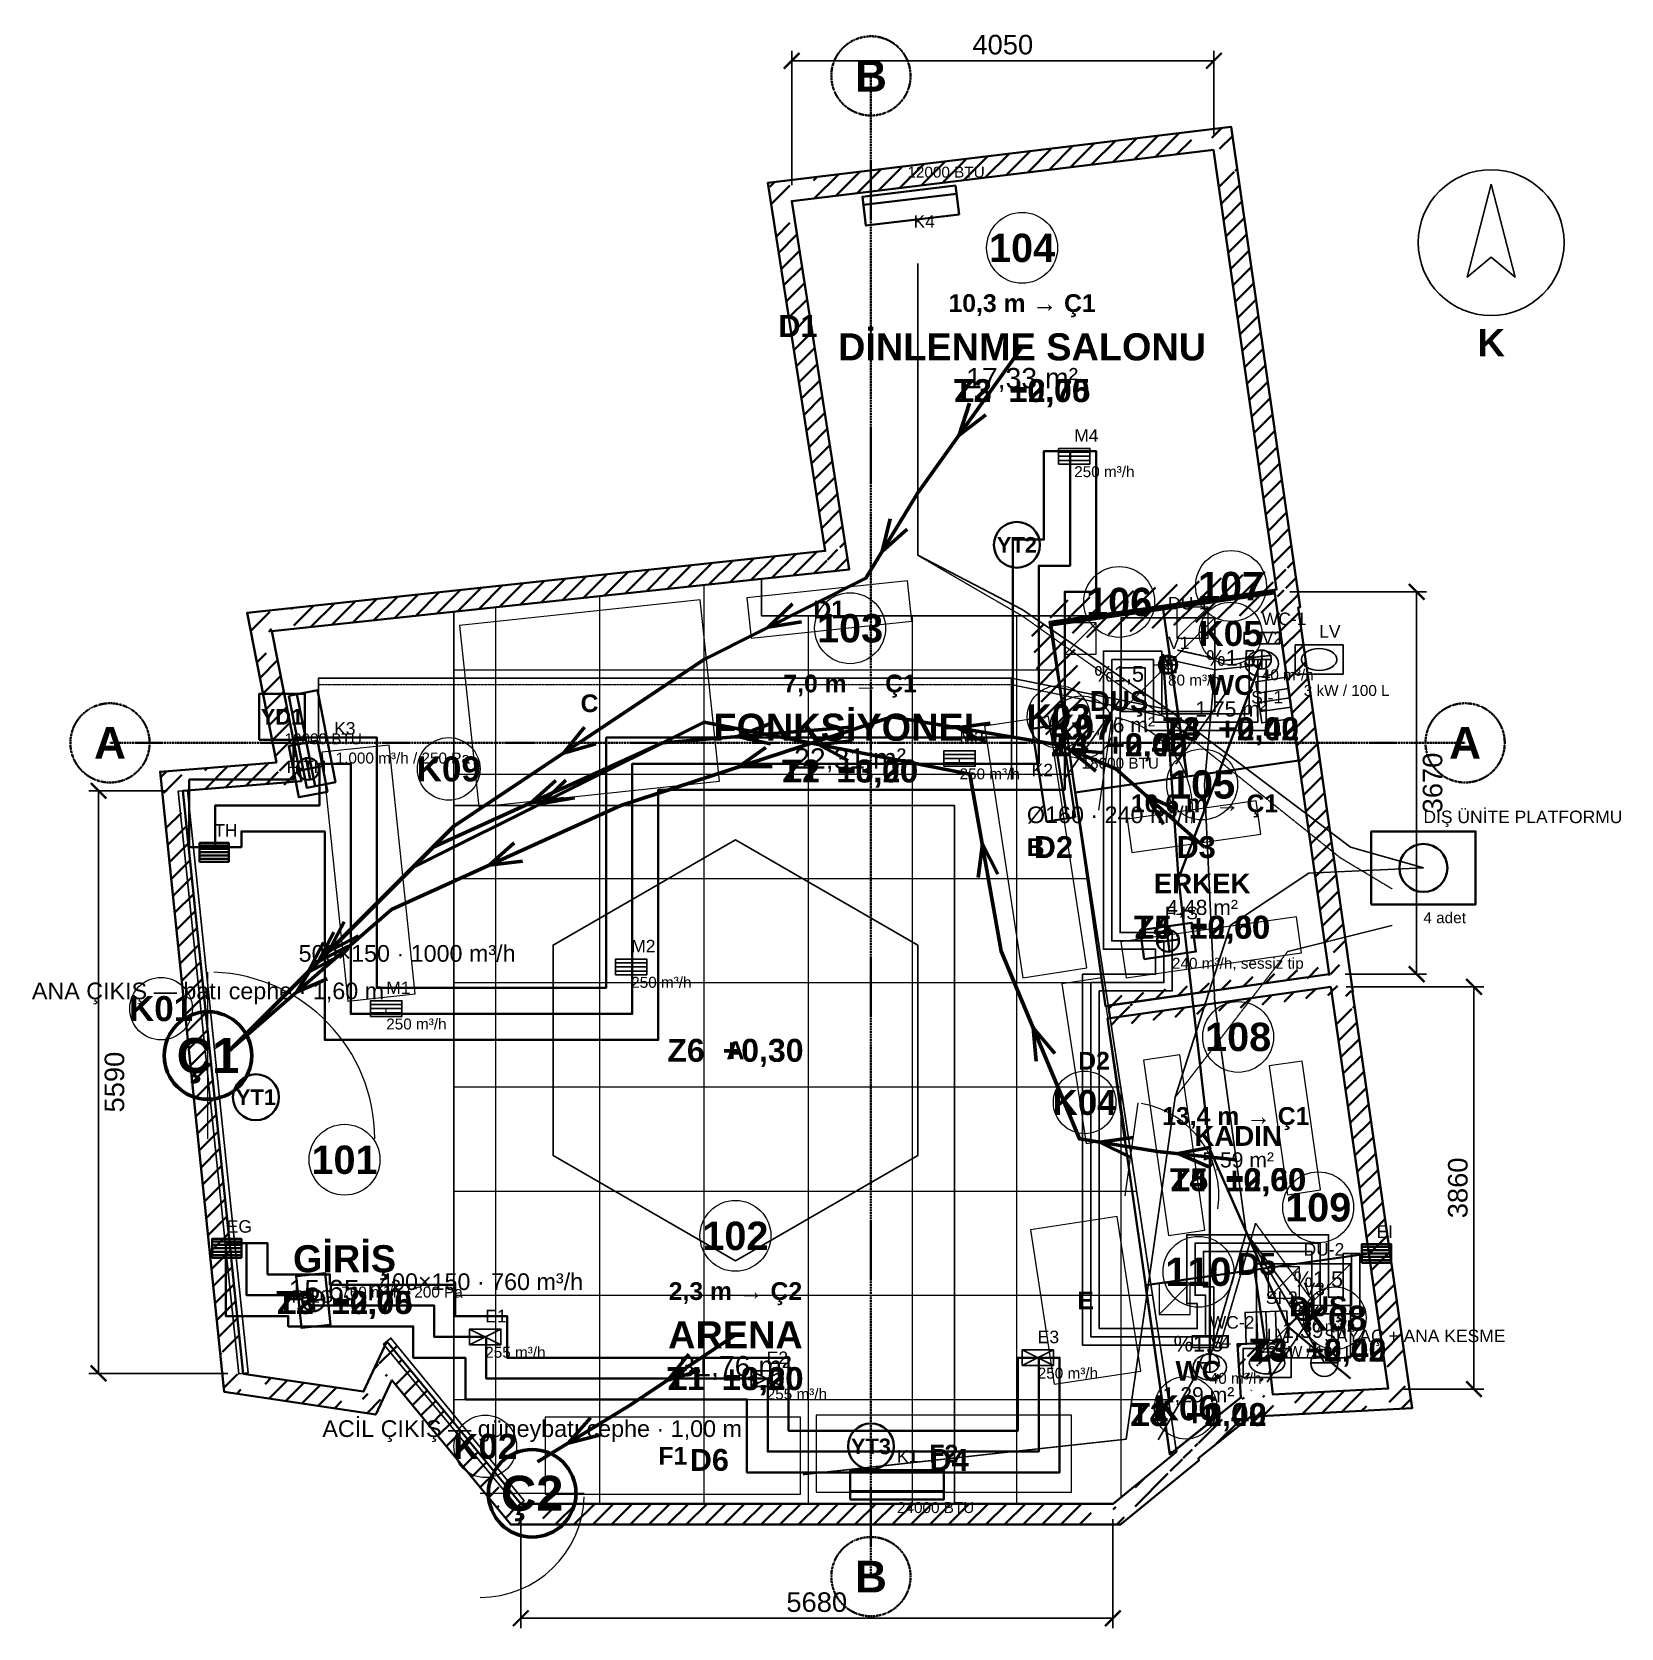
# Model space of a CAD drawing. Header units: millimetres. Extents: x -1449 to 13796, y -1194 to 14122.
import ezdxf
from ezdxf.enums import TextEntityAlignment as Align

# ---------------------------------------------------------------- set-up
doc = ezdxf.new("R2010")
doc.units = ezdxf.units.MM
doc.linetypes.add('DASHDOT', pattern=[3.556, 2.54, -0.508, 0, -0.508])
doc.linetypes.add('DASHED', pattern=[1.524, 1.27, -0.254])
for name, color, linetype, lineweight in [('A-CEPHE', 5, 'Continuous', 25), ('A-DUVAR-MEVCUT', 8, 'Continuous', 35), ('A-DUVAR-YENI', 1, 'Continuous', 35), ('A-EKIPMAN', 9, 'Continuous', 18), ('A-KAPI', 8, 'Continuous', 18), ('A-KESIT-HAT', 1, 'DASHDOT', 35), ('A-MAHAL', 6, 'Continuous', 18), ('A-MOBILYA', 9, 'Continuous', 18), ('A-TAVAN-KAPAK', 150, 'Continuous', 18), ('A-TAVAN-SINIR', 150, 'Continuous', 25), ('A-TAVAN-YAZI', 150, 'Continuous', 13), ('A-YANGIN-EKIP', 1, 'Continuous', 35), ('A-YANGIN-KACIS', 3, 'Continuous', 50), ('A-YAZI', 8, 'Continuous', 13), ('A-ZEMIN-DERZ', 253, 'Continuous', 13), ('A-ZEMIN-SINIR', 30, 'Continuous', 25), ('A-ZEMIN-YAZI', 30, 'Continuous', 13), ('G-KUZEY', 7, 'Continuous', 25), ('G-OLCU', 7, 'Continuous', 13), ('M-HAVA-BESLEME', 3, 'Continuous', 35), ('M-HAVA-BRANSMAN', 3, 'DASHED', 18), ('M-HAVA-CIHAZ', 2, 'Continuous', 35), ('M-HAVA-EGZOZ', 1, 'Continuous', 35), ('M-HAVA-ISLAK', 6, 'Continuous', 25), ('M-HAVA-MENFEZ', 3, 'Continuous', 25), ('M-KLIMA-BAKIR', 4, 'Continuous', 25), ('M-KLIMA-DIS', 4, 'Continuous', 35), ('M-KLIMA-DRENAJ', 4, 'DASHED', 18), ('M-KLIMA-IC', 4, 'Continuous', 35), ('M-SIHHI-CIHAZ', 8, 'Continuous', 25), ('M-SIHHI-PIS', 8, 'Continuous', 35), ('M-SIHHI-SICAK', 30, 'DASHED', 25), ('M-SIHHI-TEMIZ', 5, 'Continuous', 25), ('M-YAZI', 7, 'Continuous', 13)]:
    doc.layers.add(name, color=color, linetype=linetype, lineweight=lineweight)
doc.styles.add('GYM', font='arial.ttf')
doc.styles.add('GYM-B', font='arialbd.ttf')
doc.dimstyles.new('GYM-75', dxfattribs={"dimscale": 75, "dimtxt": 2.5, "dimasz": 2, "dimexe": 1.25, "dimexo": 2, "dimgap": 0.8, "dimtad": 1, "dimdec": 0, "dimtxsty": 'GYM', "dimblk": 'ARCHTICK', "dimcen": 2.5, "dimclrt": 7, "dimazin": 3, "dimtfac": 1, "dimtmove": 0, "dimatfit": 3})

# ---------------------------------------------------------------- blocks, each defined once
blk = doc.blocks.new('G_KUZEY')
blk.add_lwpolyline([(0, 560), (-230, -330), (0, -140), (230, -330)], close=True)
blk.add_circle((0, 0), 700)
at = {"style": 'GYM-B'}
blk.add_text('K', height=260, dxfattribs=at).set_placement((0, -960), align=Align.MIDDLE_CENTER)
blk = doc.blocks.new('_ARCHTICK')
at = {"color": 0, "linetype": 'BYBLOCK', "const_width": 0.15}
blk.add_lwpolyline([(-0.5, -0.5), (0.5, 0.5)], dxfattribs=at)
blk = doc.blocks.new('M_MENFEZ_BESLEME')
for p, q in [((-150, 40), (150, 40)), ((-150, 0), (150, 0)), ((-150, -40), (150, -40))]:
    blk.add_line(p, q)
blk.add_lwpolyline([(-150, -75), (150, -75), (150, 75), (-150, 75)], close=True)
at = {"style": 'GYM'}
for tag, p, height in [('KOD', (0, 140), 120), ('DEBI', (0, -200), 105)]:
    blk.add_attdef(tag, p, '', height=height, dxfattribs=at)
blk = doc.blocks.new('M_MENFEZ_EGZOZ')
for p, q in [((-150, -75), (150, 75)), ((-150, 75), (150, -75))]:
    blk.add_line(p, q)
blk.add_lwpolyline([(-150, -75), (150, -75), (150, 75), (-150, 75)], close=True)
at = {"style": 'GYM'}
for tag, p, height in [('KOD', (0, 140), 120), ('DEBI', (0, -200), 105)]:
    blk.add_attdef(tag, p, '', height=height, dxfattribs=at)
blk = doc.blocks.new('M_VALF')
for p, q in [((-90, 0), (90, 0)), ((0, -90), (0, 90))]:
    blk.add_line(p, q)
blk.add_circle((0, 0), 90)
at = {"style": 'GYM'}
for tag, p, height in [('KOD', (0, 150), 120), ('DEBI', (0, -200), 105)]:
    blk.add_attdef(tag, p, '', height=height, dxfattribs=at)
blk = doc.blocks.new('M_FAN')
for q in [(-105, 0), (0, 105), (105, 0), (0, -105)]:
    blk.add_line((0, 0), q)
blk.add_lwpolyline([(-250, -140), (250, -140), (250, 140), (-250, 140)], close=True)
blk.add_circle((0, 0), 105)
at = {"style": 'GYM'}
for tag, p, height in [('KOD', (0, 210), 120), ('TANIM', (0, -270), 105)]:
    blk.add_attdef(tag, p, '', height=height, dxfattribs=at)
blk = doc.blocks.new('M_PANJUR')
for p, q in [((-140, 64), (140, 64)), ((-140, 32), (140, 32)), ((-140, 0), (140, 0)), ((-140, -32), (140, -32)), ((-140, -64), (140, -64))]:
    blk.add_line(p, q)
blk.add_lwpolyline([(-140, -90), (140, -90), (140, 90), (-140, 90)], close=True)
at = {"style": 'GYM'}
blk.add_attdef('KOD', (0, 150), '', height=120, dxfattribs=at)
blk = doc.blocks.new('M_KLIMA_IC')
blk.add_line((-450, -60), (450, -60))
blk.add_lwpolyline([(-450, -140), (450, -140), (450, 140), (-450, 140)], close=True)
at = {"style": 'GYM'}
for tag, p, height in [('KOD', (0, 215), 120), ('KAPASITE', (0, -270), 105)]:
    blk.add_attdef(tag, p, '', height=height, dxfattribs=at)
blk = doc.blocks.new('M_KLIMA_DIS')
blk.add_lwpolyline([(-500, -350), (500, -350), (500, 350), (-500, 350)], close=True)
blk.add_circle((0, 0), 230)
at = {"style": 'GYM'}
for tag, p, height in [('KOD', (0, 430), 120), ('ADET', (0, -530), 105)]:
    blk.add_attdef(tag, p, '', height=height, dxfattribs=at)
blk = doc.blocks.new('M_KLOZET')
blk.add_lwpolyline([(-170, 150), (170, 150), (170, 260), (-170, 260)], close=True)
blk.add_ellipse((0, -40), major_axis=(160, 0), ratio=0.78)
at = {"style": 'GYM'}
blk.add_attdef('KOD', (0, 330), '', height=120, dxfattribs=at)
blk = doc.blocks.new('M_LAVABO')
blk.add_lwpolyline([(-230, -140), (230, -140), (230, 140), (-230, 140)], close=True)
blk.add_ellipse((0, 0), major_axis=(170, 0), ratio=0.62)
at = {"style": 'GYM'}
blk.add_attdef('KOD', (0, 210), '', height=120, dxfattribs=at)
blk = doc.blocks.new('M_DUS')
blk.add_line((-450, -450), (450, 450))
blk.add_lwpolyline([(-450, -450), (450, -450), (450, 450), (-450, 450)], close=True)
blk.add_circle((0, 0), 80)
at = {"style": 'GYM'}
blk.add_attdef('KOD', (0, 530), '', height=120, dxfattribs=at)
blk = doc.blocks.new('M_SUZGEC')
blk.add_lwpolyline([(-75, -75), (75, -75), (75, 75), (-75, 75)], close=True)
blk.add_circle((0, 0), 42)
blk = doc.blocks.new('M_ISITICI')
for p, q in [((-90, -150), (-90, 150)), ((0, -150), (0, 150)), ((90, -150), (90, 150))]:
    blk.add_line(p, q)
blk.add_lwpolyline([(-200, -150), (200, -150), (200, 150), (-200, 150)], close=True)
at = {"style": 'GYM'}
for tag, p, height in [('KOD', (0, 225), 120), ('GUC', (0, -285), 105)]:
    blk.add_attdef(tag, p, '', height=height, dxfattribs=at)
blk = doc.blocks.new('M_SAYAC')
blk.add_line((-130, 0), (130, 0))
blk.add_circle((0, 0), 130)
at = {"style": 'GYM'}
blk.add_attdef('KOD', (0, 200), '', height=120, dxfattribs=at)

msp = doc.modelspace()

# ---------------------------------------------------------------- hatches: boundary and pattern name
at = {"layer": 'A-DUVAR-MEVCUT'}
h = msp.add_hatch(dxfattribs=at)
h.set_pattern_fill('ANSI31', scale=40)
h.paths.add_polyline_path([(11012, 4959), (11563, 1104), (11761, 1132.3), (11210, 4987.3)])
h.paths.add_polyline_path([(11353, 1093), (11563, 1104), (11533, 1314), (11735, 1314), (11773, 1048.3), (11773, 914.7), (11377.4, 894), (11353, 894)])
h.paths.add_polyline_path([(11563, 1104), (10456, 1046), (10466.5, 846.3), (11573.5, 904.3)])
h.paths.add_polyline_path([(10432.3, 1256), (10456, 1046), (10666, 1057), (10666, 856.7), (10278.4, 836.4), (10275.5, 862.3), (10246, 838.7), (10246, 1256)])
h.paths.add_polyline_path([(10456, 1046), (10400, 1542), (10201.3, 1519.6), (10257.3, 1023.6)])
h.paths.add_polyline_path([(10190, 1332), (10190, 1534.6), (10400, 1542), (10423.7, 1332)])
h.paths.add_polyline_path([(10400, 1542), (10116, 1532), (10123, 1332.1), (10407, 1342.1)])
h.paths.add_polyline_path([(10326, 1322), (10129.9, 1322), (10116, 1532), (10326, 1539.4)])
h.paths.add_polyline_path([(10116, 1532), (10150, 1018), (10349.6, 1031.2), (10315.6, 1545.2)])
h.paths.add_polyline_path([(9940, 850.4), (10150, 1018), (10136.1, 1228), (10360, 1228), (10360, 840.7), (10278.4, 836.4), (10275.5, 862.3), (10207.5, 808), (9940, 808)])
h.paths.add_polyline_path([(10150, 1018), (9527.5, 521.1), (9652.2, 364.8), (10274.8, 861.7)])
h.paths.add_polyline_path([(9317.5, 322.8), (9531, 498), (9527.5, 521.1), (9737.5, 688.7), (9737.5, 408.7), (9618.5, 311.1), (9317.5, 311.1)])
h.paths.add_polyline_path([(9527.5, 521.1), (9531, 498), (9728.7, 528.2), (9725.2, 551.3)])
h.paths.add_polyline_path([(9321, 325.7), (9531, 498), (9527.5, 521.1), (9741, 691.5), (9741, 411.6), (9590.4, 288), (9321, 288)])
h.paths.add_polyline_path([(9531, 498), (8924, 0), (9050.9, -154.6), (9657.9, 343.4)])
h.paths.add_polyline_path([(9134, -86.4), (8995.5, -200), (8714, -200), (8714, 0), (8924, 0), (9134, 172.3)])
h.paths.add_polyline_path([(8924, 0), (3241, 0), (3241, -200), (8924, -200)])
h.paths.add_polyline_path([(3067.6, 210), (3241, 0), (3451, 0), (3451, -200), (3146.8, -200), (3031, -59.8), (3031, 210)])
h.paths.add_polyline_path([(3241, 0), (1957, 1555), (1802.8, 1427.7), (3086.8, -127.3)])
h.paths.add_polyline_path([(1858.6, 1345), (1957, 1555), (2130.4, 1345)])
h.paths.add_polyline_path([(1957, 1555), (1732, 1075), (1913.1, 990.1), (2138.1, 1470.1)])
h.paths.add_polyline_path([(1522, 904.1), (1522, 1106.3), (1732, 1075), (1830.4, 1285), (1942, 1285), (1942, 1051.8), (1854.4, 865), (1784.2, 865)])
h.paths.add_polyline_path([(1732, 1075), (579, 1247), (549.5, 1049.2), (1702.5, 877.2)])
h.paths.add_polyline_path([(557.3, 1457), (579, 1247), (789, 1215.7), (789, 1037), (631.2, 1037), (396, 1072.1), (369, 1333.3), (369, 1457)])
h.paths.add_polyline_path([(579, 1247), (0, 6840), (-198.9, 6819.4), (380.1, 1226.4)])
h.paths.add_polyline_path([(210, 6856.8), (0, 6840), (21.7, 6630), (-179.3, 6630), (-210, 6926.3), (-210, 7023.8), (116.8, 7050), (210, 7050)])
h.paths.add_polyline_path([(0, 6840), (1136, 6931), (1120, 7130.4), (-16, 7039.4)])
h.paths.add_polyline_path([(1094.8, 7141), (1136, 6931), (926, 6914.2), (926, 7141)])
h.paths.add_polyline_path([(1136, 6931), (853, 8372), (656.7, 8333.5), (939.7, 6892.5)])
h.paths.add_polyline_path([(1063, 8394.5), (853, 8372), (894.2, 8162), (690.4, 8162), (643, 8403.5), (643, 8550.7), (935.7, 8582), (1063, 8582)])
h.paths.add_polyline_path([(853, 8372), (6392, 8965), (6370.7, 9163.9), (831.7, 8570.9)])
h.paths.add_polyline_path([(6359.2, 9175), (6392, 8965), (6182, 8942.5), (6182, 9175)])
h.paths.add_polyline_path([(6392, 8965), (5840, 12499), (5642.4, 12468.1), (6194.4, 8934.1)])
h.paths.add_polyline_path([(6050, 12524.5), (5840, 12499), (5872.8, 12289), (5670.4, 12289), (5630, 12547.5), (5630, 12675), (5910.3, 12709), (6050, 12709)])
h.paths.add_polyline_path([(5840, 12499), (9885, 12990), (9860.9, 13188.5), (5815.9, 12697.5)])
h.paths.add_polyline_path([(9915.2, 12780), (9885, 12990), (9675, 12964.5), (9675, 13166), (9955.3, 13200), (10056.9, 13200), (10095, 12934.7), (10095, 12780)])
h.paths.add_polyline_path([(9885, 12990), (10491, 8771), (10689, 8799.4), (10083, 13018.4)])
h.paths.add_polyline_path([(10500.3, 8561), (10473, 8753), (10281, 8725.3), (10281, 8741.2), (10491, 8771), (10460.8, 8981), (10662.9, 8981), (10701, 8715.7), (10701, 8598.8), (10697.1, 8598.2), (10701, 8570.5), (10701, 8561)])
h.paths.add_polyline_path([(10491, 8771), (8314, 8462), (8342.1, 8264), (10519.1, 8573)])
h.paths.add_polyline_path([(8524, 8472.1), (8329, 8444), (8356.2, 8252), (8346.1, 8252), (8314, 8462), (8524, 8491.8)])
h.paths.add_polyline_path([(8314, 8462), (8485.6, 7338.9), (8683.3, 7369.1), (8511.7, 8492.2)])
h.paths.add_polyline_path([(8455.9, 7548.9), (8485.6, 7338.9), (8453.5, 7548.9)])
h.paths.add_polyline_path([(8485.6, 7338.9), (8329, 8444), (8131, 8415.9), (8287.6, 7310.9)])
h.paths.add_polyline_path([(8539, 8474.3), (8329, 8444), (8358.8, 8234), (8348.8, 8234), (8314, 8462), (8539, 8493.9)])
h.paths.add_polyline_path([(8329, 8444), (10473, 8753), (10444.5, 8951), (8300.5, 8642)])
h.paths.add_polyline_path([(10502.9, 8543), (10473, 8753), (10263, 8722.7), (10263, 8738.6), (10491, 8771), (10463.4, 8963), (10665.5, 8963), (10683, 8841), (10683, 8543)])
h.paths.add_polyline_path([(10473, 8753), (10996, 5080), (11194, 5108.2), (10671, 8781.2)])
h.paths.add_polyline_path([(11024.7, 4870), (11012, 4959), (10786, 4926.8), (10786, 5050.2), (10996, 5080), (10966.1, 5290), (11168.1, 5290), (11206, 5023.9), (11206, 4870)])
h.paths.add_polyline_path([(10996, 5080), (8876.8, 4779), (8904.9, 4580.9), (11024.1, 4882)])
h.paths.add_polyline_path([(9086.8, 4685.1), (8895.3, 4657.9), (8876.8, 4779), (9086.8, 4808.8)])
h.paths.add_polyline_path([(8876.8, 4779), (8895.3, 4657.9), (9093, 4688.1), (9074.5, 4809.2)])
h.paths.add_polyline_path([(9105.3, 4687.8), (8895.3, 4657.9), (8876.8, 4779), (9105.3, 4811.4)])
h.paths.add_polyline_path([(8895.3, 4657.9), (11012, 4959), (10983.8, 5157), (8867.1, 4855.9)])
h.paths.add_polyline_path([(11042, 4749), (11012, 4959), (10802, 4929.1), (10802, 5052.4), (10996, 5080), (10983.3, 5169), (11185.3, 5169), (11222, 4911.6), (11222, 4910.1), (11221, 4910), (11222, 4903.3), (11222, 4749)])

# ---------------------------------------------------------------- linework, layer by layer
at = {"layer": 'A-CEPHE'}
for points in [[(-44.8, 6835.4), (44.8, 6844.6), (624.8, 1254.6), (535.2, 1245.4)], [(3274.8, 28.5), (3205.2, -28.5), (1925.2, 1531.5), (1994.8, 1588.5)]]:
    msp.add_lwpolyline(points, close=True, dxfattribs=at)
at = {"layer": 'A-DUVAR-MEVCUT'}
for points in [[(11221, 4910), (11791.9, 915.7), (10278.4, 836.4), (10275.5, 862.3), (9742.7, 436.9), (9745.9, 415.6), (8995.5, -200), (3146.8, -200), (2004, 1184), (1849.9, 855.2), (396, 1072.1), (-220, 7023), (896.5, 7112.5), (614.7, 8547.6), (6162, 9141.5), (5610.5, 12672.6), (10055.1, 13212.1), (10717.5, 8601.1), (10697.1, 8598.2), (11222.2, 4910.1)], [(11012, 4959), (11563, 1104), (10456, 1046), (10400, 1542), (10116, 1532), (10150, 1018), (9527.5, 521.1), (9531, 498), (8924, 0), (3241, 0), (1957, 1555), (1732, 1075), (579, 1247), (0, 6840), (1136, 6931), (853, 8372), (6392, 8965), (5840, 12499), (9885, 12990), (10491, 8771), (8314, 8462), (8485.6, 7338.9), (8329, 8444), (10473, 8753), (10996, 5080), (8876.8, 4779), (8895.3, 4657.9)]]:
    msp.add_lwpolyline(points, close=True, dxfattribs=at)
at = {"layer": 'A-DUVAR-YENI'}
for points in [[(10473, 8753), (8329, 8444), (8849, 4775), (10996, 5080)], [(10475.8, 8733.2), (10704.2, 7129.4), (9632.7, 6976.8), (9404.3, 8580.6)], [(9403.3, 8580.5), (9631.7, 6976.7), (8558.6, 6823.9), (8331.3, 8427.8)], [(11012, 4959), (8868, 4654), (9466, 472), (10150, 1018), (10116, 1532), (10400, 1542), (10456, 1046), (11563, 1104)], [(11377.5, 2402), (11563, 1104), (10456, 1046), (10400, 1542), (10381.8, 1541.4), (10281.1, 2245.2)], [(10280.1, 2245.1), (10380.8, 1541.3), (10116, 1532), (10150, 1018), (9496.8, 496.6), (9463.2, 491.8), (9233.9, 2095.5)]]:
    msp.add_lwpolyline(points, close=True, dxfattribs=at)
at = {"layer": 'A-EKIPMAN'}
for points in [[(6991.3, 8468.5), (6949.9, 8856.3), (5408.7, 8691.5), (5450.1, 8303.7)], [(4960.5, 8673.3), (2653.6, 8426.8), (2839.5, 6686.7), (5146.4, 6933.2)], [(8301.9, 7552.9), (7689, 7459.1), (8058.1, 5047.1), (8671, 5140.9)], [(5300, 6369.9), (3550.7, 5359.9), (3550.7, 3340.1), (5300, 2330.1), (7049.3, 3340.1), (7049.3, 5359.9)], [(8815.5, 5045.6), (8430, 4986.6), (8664.5, 3454.4), (9050, 3513.4)], [(9188.6, 1272.2), (8961.7, 2754.9), (8131.4, 2627.8), (8358.3, 1145.1)], [(5925, 90), (5925, 830), (3475, 830), (3475, 90)], [(8525, 110), (8525, 850), (6075, 850), (6075, 110)]]:
    msp.add_lwpolyline(points, close=True, dxfattribs=at)
at = {"layer": 'A-KAPI'}
for p, q in [((8787.4, 6654.4), (8912.6, 7545.6)), ((240, 3500), (240, 5100)), ((9037.4, 2954.4), (9162.6, 3845.6)), ((2850, 100), (3850, 100))]:
    msp.add_line(p, q, dxfattribs=at)
for centre, radius, start, end in [((8787.4, 6654.4), 900, -8, 80), ((240, 3500), 1600, 0, 88), ((9037.4, 2954.4), 900, -8, 80), ((2850, 100), 1000, -90, -2)]:
    msp.add_arc(centre, radius, start, end, dxfattribs=at)
at = {"layer": 'A-KESIT-HAT'}
for p, q in [((6600, -700), (6600, 13700)), ((-700, 7300), (12300, 7300))]:
    msp.add_line(p, q, dxfattribs=at)
for centre in [(6600, 13700), (-700, 7300), (12300, 7300), (6600, -700)]:
    msp.add_circle(centre, 380, dxfattribs=at)
at = {"layer": 'A-MAHAL'}
for centre, radius in [((8050, 12050), 340), ((10054.2, 8805), 340), ((8981.2, 8652.2), 340), ((6400, 8400), 340), ((10050, 8350), 300), ((8400, 7550), 300), ((8620, 7450), 300), ((2550, 7050), 300), ((9777.1, 6901.4), 340), ((-210, 4750), 300), ((10122.7, 4478.5), 340), ((8650, 3850), 300), ((1550, 3300), 340), ((10890.8, 2843.6), 340), ((5300, 2570), 340), ((9742.1, 2225), 340), ((11050, 1780), 300), ((9620, 920), 300), ((2900, 550), 300)]:
    msp.add_circle(centre, radius, dxfattribs=at)
at = {"layer": 'A-MOBILYA'}
for points in [[(1977.8, 7277.4), (1331.3, 7209.5), (1582.2, 4822.6), (2228.7, 4890.5)], [(9058.5, 6566.5), (9103.5, 6249.7), (10341, 6425.5), (10296, 6742.3)], [(8998.1, 5391.3), (9047.4, 5044.8), (10730.5, 5283.9), (10681.2, 5630.4)], [(9561.8, 4306.6), (9215.3, 4257), (9456, 2574.1), (9802.5, 2623.7)], [(10737, 4247.3), (10420.3, 4202), (10597.2, 2964.6), (10914, 3009.9)]]:
    msp.add_lwpolyline(points, close=True, dxfattribs=at)
at = {"layer": 'A-TAVAN-KAPAK'}
for p, q in [((9534.3, 8303.2), (9834.3, 8603.2)), ((8461.3, 8150.5), (8761.3, 8450.5)), ((10411.1, 1972), (10711.1, 2272)), ((9363.9, 1815.1), (9663.9, 2115.1))]:
    msp.add_line(p, q, dxfattribs=at)
for points in [[(9534.3, 8303.2), (9834.3, 8303.2), (9834.3, 8603.2), (9534.3, 8603.2)], [(8461.3, 8150.5), (8761.3, 8150.5), (8761.3, 8450.5), (8461.3, 8450.5)], [(10411.1, 1972), (10711.1, 1972), (10711.1, 2272), (10411.1, 2272)], [(9363.9, 1815.1), (9663.9, 1815.1), (9663.9, 2115.1), (9363.9, 2115.1)]]:
    msp.add_lwpolyline(points, close=True, dxfattribs=at)
at = {"layer": 'A-TAVAN-SINIR'}
for points in [[(5550, 8520), (5550, 8874.9), (6392, 8965), (5840, 12499), (9885, 12990), (10491, 8771), (8722.6, 8520)], [(8924, 0), (7400, 0), (7400, 6700), (2600, 6700), (2600, 8559), (5550, 8874.9), (5550, 8520), (8722.6, 8520), (8314, 8462), (9531, 498)], [(10475.8, 8733.2), (10704.2, 7129.4), (9632.7, 6976.8), (9404.3, 8580.6)], [(9403.3, 8580.5), (9631.7, 6976.7), (8558.6, 6823.9), (8331.3, 8427.8)], [(1957, 1555), (1732, 1075), (579, 1247), (0, 6840), (1136, 6931), (853, 8372), (2600, 8559), (2600, 776.3)], [(10996, 5080), (8849, 4775), (8558.8, 6822.9), (8558.8, 6822.9), (10704.3, 7128.4)], [(7400, 6700), (7400, 0), (3241, 0), (2600, 776.3), (2600, 6700)], [(8868, 4654), (11012, 4959), (11377.3, 2403), (11377.3, 2403), (9233.7, 2096.5)], [(11377.5, 2402), (11563, 1104), (10456, 1046), (10400, 1542), (10381.8, 1541.4), (10281.1, 2245.2)], [(10280.1, 2245.1), (10380.8, 1541.3), (10116, 1532), (10150, 1018), (9496.8, 496.6), (9463.2, 491.8), (9233.9, 2095.5)]]:
    msp.add_lwpolyline(points, close=True, dxfattribs=at)
at = {"layer": 'A-YANGIN-EKIP'}
msp.add_lwpolyline([(730, 7330), (1170, 7330), (1170, 7770), (730, 7770)], close=True, dxfattribs=at)
for centre in [(8000, 9200), (700, 3900), (6600, 550)]:
    msp.add_circle(centre, 220, dxfattribs=at)
at = {"layer": 'A-YANGIN-KACIS'}
for p, q in [((7445.4, 10253.5), (7546.6, 10560)), ((7445.4, 10253.5), (7702.4, 10448.7)), ((6706.3, 9136.3), (6785, 9449.3)), ((6706.3, 9136.3), (6948.5, 9349.6)), ((5614.2, 8409.1), (5846.5, 8633.2)), ((5614.2, 8409.1), (5932.5, 8462.1)), ((3650.2, 7200.2), (3853.5, 7450.8)), ((5320.6, 7360.1), (5619.8, 7481.1)), ((5320.6, 7360.1), (5635.7, 7290.2)), ((7422.5, 7445), (7742.3, 7488.1)), ((7422.5, 7445), (7710.5, 7299.3)), ((3650.2, 7200.2), (3959.8, 7291.4)), ((5328.9, 7069.1), (5592.1, 7255.8)), ((6098.4, 7284.6), (6419.2, 7319.3)), ((6098.4, 7284.6), (6382.4, 7131.4)), ((8508.9, 7234.4), (8756.3, 7027.2)), ((8508.9, 7234.4), (8830.2, 7203.9)), ((5328.9, 7069.1), (5651.6, 7073.8)), ((3336.1, 6725.5), (3577.1, 6940.2)), ((3439, 6719.5), (3671.8, 6943)), ((3336.1, 6725.5), (3656.3, 6765.9)), ((3439, 6719.5), (3757.5, 6771.7)), ((9240, 6794.1), (9407.8, 6518.4)), ((9240, 6794.1), (9534.5, 6662)), ((2936.1, 6125.5), (3177.1, 6340.2)), ((7668.7, 6327.3), (7628, 6007.1)), ((7668.7, 6327.3), (7816.6, 6040.4)), ((2936.1, 6125.5), (3256.3, 6165.9)), ((1397.7, 5297.7), (1547.9, 5583.3)), ((1197.7, 5097.7), (1347.9, 5383.3)), ((1297.7, 5197.7), (1447.9, 5483.3)), ((1397.7, 5297.7), (1683.3, 5447.9)), ((1197.7, 5097.7), (1483.3, 5247.9)), ((1297.7, 5197.7), (1583.3, 5347.9)), ((1089.3, 4906.8), (1258.8, 5181.4)), ((1089.3, 4906.8), (1384.6, 5037)), ((8155.8, 4566.2), (8185.9, 4244.8)), ((8155.8, 4566.2), (8362.7, 4318.5)), ((8797.3, 3468.4), (9116.7, 3514.3)), ((8797.3, 3468.4), (9086.4, 3325.2)), ((9546, 3359.1), (9862.6, 3421.6)), ((9546, 3359.1), (9842.3, 3231.2)), ((4650.5, 1184.8), (4853.2, 1435.9)), ((4650.5, 1184.8), (4959.8, 1276.8)), ((3696.4, 581.1), (3909.4, 823.5)), ((3696.4, 581.1), (4009.3, 660.1))]:
    msp.add_line(p, q, dxfattribs=at)
for points in [[(8050, 11100), (7050, 9700), (6550, 8880), (5000, 8100), (2600, 6500), (450, 4350)], [(9800, 6300), (8950, 7050), (8400, 7280), (6800, 7550), (4200, 6700), (2000, 5700), (450, 4350)], [(10100, 3300), (9350, 3380), (8600, 3500), (7850, 5300), (7550, 7000), (5000, 7500), (2200, 6100), (450, 4350)], [(6400, 7450), (4600, 7300), (2400, 6300), (450, 4350)], [(5300, 1620), (4300, 950), (3400, 400)]]:
    msp.add_lwpolyline(points, dxfattribs=at)
for centre in [(240, 4300), (3350, 100)]:
    msp.add_circle(centre, 420, dxfattribs=at)
at = {"layer": 'A-ZEMIN-DERZ'}
for p, q in [((5000, 6700), (5000, 8816)), ((3000, 6700), (3000, 8601.9)), ((4000, 6700), (4000, 8708.9)), ((6000, 6700), (6000, 8520)), ((7000, 6700), (7000, 8520)), ((8000, 0), (8000, 8520)), ((2600, 8000), (8384.6, 8000)), ((2600, 7000), (8537.4, 7000)), ((3000, 291.9), (3000, 6700)), ((4000, 0), (4000, 6700)), ((5000, 0), (5000, 6700)), ((6000, 0), (6000, 6700)), ((7000, 0), (7000, 6700)), ((2600, 6000), (7400, 6000)), ((7400, 6000), (8690.2, 6000)), ((2600, 5000), (7400, 5000)), ((7400, 5000), (8843, 5000)), ((2600, 4000), (7400, 4000)), ((7400, 4000), (8995.9, 4000)), ((9000, 62.4), (9000, 3972.8)), ((2600, 3000), (7400, 3000)), ((7400, 3000), (9148.7, 3000)), ((2600, 2000), (7400, 2000)), ((7400, 2000), (9301.5, 2000)), ((2600, 1000), (7400, 1000)), ((7400, 1000), (9454.3, 1000)), ((3241, 0), (7400, 0)), ((7400, 0), (8924, 0))]:
    msp.add_line(p, q, dxfattribs=at)
at = {"layer": 'A-ZEMIN-SINIR'}
for p, q in [((9524.3, 7096.8), (10054.2, 7855)), ((8451.3, 6943.9), (8981.2, 7702.2)), ((10401.1, 1166), (10890.8, 1893.6)), ((9353.9, 611.8), (9742.1, 1275))]:
    msp.add_line(p, q, dxfattribs=at)
for points in [[(5550, 8520), (5550, 8874.9), (6392, 8965), (5840, 12499), (9885, 12990), (10491, 8771), (8722.6, 8520)], [(8924, 0), (7400, 0), (7400, 6700), (2600, 6700), (2600, 8559), (5550, 8874.9), (5550, 8520), (8722.6, 8520), (8314, 8462), (9531, 498)], [(10475.8, 8733.2), (10704.2, 7129.4), (9632.7, 6976.8), (9404.3, 8580.6)], [(9403.3, 8580.5), (9631.7, 6976.7), (8558.6, 6823.9), (8331.3, 8427.8)], [(1957, 1555), (1732, 1075), (579, 1247), (0, 6840), (1136, 6931), (853, 8372), (2600, 8559), (2600, 776.3)], [(10996, 5080), (8849, 4775), (8558.8, 6822.9), (8558.8, 6822.9), (10704.3, 7128.4)], [(7400, 6700), (7400, 0), (3241, 0), (2600, 776.3), (2600, 6700)], [(5300, 6369.9), (3550.7, 5359.9), (3550.7, 3340.1), (5300, 2330.1), (7049.3, 3340.1), (7049.3, 5359.9)], [(8868, 4654), (11012, 4959), (11377.3, 2403), (11377.3, 2403), (9233.7, 2096.5)], [(11377.5, 2402), (11563, 1104), (10456, 1046), (10400, 1542), (10381.8, 1541.4), (10281.1, 2245.2)], [(10280.1, 2245.1), (10380.8, 1541.3), (10116, 1532), (10150, 1018), (9496.8, 496.6), (9463.2, 491.8), (9233.9, 2095.5)]]:
    msp.add_lwpolyline(points, close=True, dxfattribs=at)
at = {"layer": 'M-HAVA-BESLEME'}
msp.add_lwpolyline([(60, 6950), (1060, 6950), (1060, 7350), (1860, 7350), (1860, 4950), (4060, 4950), (4060, 7350), (7960, 7350), (7960, 9250), (8260, 9250), (8260, 10100), (8760, 10100), (8760, 8750), (8460, 8750), (8460, 6850), (4560, 6850), (4560, 4450), (1360, 4450), (1360, 6450), (560, 6450), (560, 6300), (60, 6300)], close=True, dxfattribs=at)
msp.add_lwpolyline([(310, 6300), (310, 6700), (1310, 6700), (1310, 7100), (1610, 7100), (1610, 4700), (4310, 4700), (4310, 7100), (8210, 7100), (8210, 9000), (8510, 9000), (8510, 10100)], dxfattribs=at)
at = {"layer": 'M-HAVA-BRANSMAN'}
for p, q in [((8510, 10050), (8550, 10050)), ((8550, 10050), (8550, 10050)), ((9310, 8050), (9450, 8050)), ((9450, 8050), (9450, 8050)), ((10310, 8100), (10350, 8100)), ((10350, 8100), (10350, 8100)), ((7450, 7100), (7450, 7150)), ((7450, 7100), (7450, 7100)), ((4310, 5150), (4300, 5150)), ((4300, 5150), (4300, 5150)), ((1950, 4700), (1950, 4750)), ((1950, 4700), (1950, 4700)), ((10910, 1900), (10750, 1900)), ((10750, 1900), (10750, 1850)), ((2900, 1600), (2900, 1600)), ((2900, 1600), (2900, 1600)), ((9810, 1600), (9850, 1600)), ((9850, 1600), (9850, 1350)), ((8210, 1400), (8200, 1400)), ((8200, 1400), (8200, 1400)), ((5600, 1200), (5600, 1200)), ((5600, 1200), (5600, 1200))]:
    msp.add_line(p, q, dxfattribs=at)
at = {"layer": 'M-HAVA-EGZOZ'}
msp.add_lwpolyline([(810, 2200), (1410, 2200), (1410, 2100), (2610, 2100), (2610, 1800), (3110, 1800), (3110, 1400), (5810, 1400), (5810, 700), (8010, 700), (8010, 1400), (8410, 1400), (8410, 300), (5410, 300), (5410, 1000), (2710, 1000), (2710, 1400), (2210, 1400), (2210, 1700), (1010, 1700), (1010, 1800), (410, 1800), (410, 2500), (810, 2500)], close=True, dxfattribs=at)
msp.add_lwpolyline([(610, 2500), (610, 2000), (1210, 2000), (1210, 1900), (2410, 1900), (2410, 1600), (2910, 1600), (2910, 1200), (5610, 1200), (5610, 500), (8210, 500), (8210, 1400)], dxfattribs=at)
at = {"layer": 'M-HAVA-ISLAK'}
msp.add_lwpolyline([(10390, 7420), (9230, 7420), (9230, 8020), (8990, 8020), (8990, 5480), (9490, 5480), (9490, 4920), (8790, 4920), (8790, 1680), (9730, 1680), (9730, 1920), (9630, 1920), (9630, 2580), (10990, 2580), (10990, 1980), (11130, 1980), (11130, 2400), (11290, 2400), (11290, 1820), (10830, 1820), (10830, 2420), (9790, 2420), (9790, 2080), (9890, 2080), (9890, 1520), (8630, 1520), (8630, 5080), (9330, 5080), (9330, 5320), (8830, 5320), (8830, 8180), (9390, 8180), (9390, 7580), (10230, 7580), (10230, 8100), (10390, 8100)], close=True, dxfattribs=at)
msp.add_lwpolyline([(10310, 8100), (10310, 7500), (9310, 7500), (9310, 8100), (8910, 8100), (8910, 5400), (9410, 5400), (9410, 5000), (8710, 5000), (8710, 1600), (9810, 1600), (9810, 2000), (9710, 2000), (9710, 2500), (10910, 2500), (10910, 1900), (11210, 1900), (11210, 2400)], dxfattribs=at)
at = {"layer": 'M-KLIMA-BAKIR'}
for points in [[(7050, 11900), (7050, 9100), (8050, 8580), (9450, 7620), (11200, 6300), (11900, 6100)], [(1300, 7350), (1300, 7920), (5950, 7920), (7950, 7920), (9450, 7620), (11200, 6300), (11900, 6100)], [(7950, 6950), (7950, 7920), (9450, 7620), (11200, 6300), (11900, 6100)], [(5950, 280), (9050, 620), (9520, 3900), (10050, 5550), (10800, 6050), (11900, 6100)]]:
    msp.add_lwpolyline(points, dxfattribs=at)
at = {"layer": 'M-KLIMA-DRENAJ'}
for points in [[(7050, 11900), (7050, 9100), (8050, 8520), (9400, 7560), (11100, 6200), (11600, 5900)], [(1300, 7350), (1300, 7860), (5950, 7860), (7950, 7860), (9400, 7560), (11100, 6200), (11600, 5900)], [(7950, 6950), (7950, 7860), (9400, 7560), (11100, 6200), (11600, 5900)], [(5950, 280), (9050, 620), (9520, 3900), (10600, 5300), (11600, 5550)]]:
    msp.add_lwpolyline(points, dxfattribs=at)
at = {"layer": 'M-SIHHI-PIS'}
for points in [[(9400, 8150), (9550, 6000), (9850, 3400), (10600, 1700), (11200, 1200)], [(9450, 8050), (9400, 8150)], [(10350, 8100), (9550, 6000)], [(9850, 1350), (9850, 3400)], [(10750, 1850), (10600, 1700)]]:
    msp.add_lwpolyline(points, dxfattribs=at)
at = {"layer": 'M-SIHHI-SICAK'}
for points in [[(9990, 8090), (9540, 8190)], [(9990, 8090), (10440, 8140)], [(10290, 2690), (9940, 1490)], [(10290, 2690), (10840, 1940)]]:
    msp.add_lwpolyline(points, dxfattribs=at)
at = {"layer": 'M-SIHHI-TEMIZ'}
for points in [[(9900, 8000), (9450, 8100)], [(10950, 1350), (10200, 2600), (9900, 4800), (9800, 6900), (9900, 8000)], [(9900, 8000), (10350, 8050)], [(10200, 2600), (9850, 1400)], [(10200, 2600), (10750, 1850)]]:
    msp.add_lwpolyline(points, dxfattribs=at)

# ---------------------------------------------------------------- block references
at = {"layer": 'G-KUZEY'}
msp.add_blockref('G_KUZEY', (12550, 12100), dxfattribs=at)
at = {"layer": 'M-HAVA-CIHAZ'}
ref = msp.add_blockref('M_FAN', (1200, 7050), dxfattribs=dict(at, rotation=101.1))
ref.add_attrib('KOD', 'F-TH', (993.9, 7009.6), dxfattribs={"layer": '0', "height": 120, "style": 'GYM'})
ref.add_attrib('TANIM', '1.000 m³/h / 250 Pa', (1464.9, 7102), dxfattribs={"layer": '0', "height": 105, "style": 'GYM'})
for p, values in [((300, 6250), {'KOD': 'TH'}), ((420, 2450), {'KOD': 'EG'}), ((11450, 2400), {'KOD': 'EI'})]:
    msp.add_blockref('M_PANJUR', p, dxfattribs=at).add_auto_attribs(values)
ref = msp.add_blockref('M_FAN', (9450, 5400), dxfattribs=dict(at, rotation=8.1))
ref.add_attrib('KOD', 'F-IS', (9420.4, 5607.9), dxfattribs={"layer": '0', "height": 120, "style": 'GYM'})
ref.add_attrib('TANIM', '240 m³/h, sessiz tip', (9488, 5132.7), dxfattribs={"layer": '0', "height": 105, "style": 'GYM'})
ref = msp.add_blockref('M_FAN', (1250, 1950), dxfattribs=dict(at, rotation=95.9))
ref.add_attrib('KOD', 'F-EG', (1041.1, 1928.4), dxfattribs={"layer": '0', "height": 120, "style": 'GYM'})
ref.add_attrib('TANIM', '760 m³/h / 200 Pa', (1518.6, 1977.8), dxfattribs={"layer": '0', "height": 105, "style": 'GYM'})
at = {"layer": 'M-HAVA-MENFEZ'}
for name, p, values in [('M_MENFEZ_BESLEME', (8550, 10050), {'KOD': 'M4', 'DEBI': '250 m³/h'}), ('M_VALF', (9450, 8050), {'KOD': 'V1', 'DEBI': '80 m³/h'}), ('M_VALF', (10350, 8100), {'KOD': 'V2', 'DEBI': '40 m³/h'}), ('M_MENFEZ_BESLEME', (7450, 7150), {'KOD': 'M3', 'DEBI': '250 m³/h'}), ('M_MENFEZ_BESLEME', (4300, 5150), {'KOD': 'M2', 'DEBI': '250 m³/h'}), ('M_MENFEZ_BESLEME', (1950, 4750), {'KOD': 'M1', 'DEBI': '250 m³/h'}), ('M_VALF', (10750, 1850), {'KOD': 'V3', 'DEBI': '80 m³/h'}), ('M_MENFEZ_EGZOZ', (2900, 1600), {'KOD': 'E1', 'DEBI': '255 m³/h'}), ('M_MENFEZ_EGZOZ', (8200, 1400), {'KOD': 'E3', 'DEBI': '250 m³/h'}), ('M_VALF', (9850, 1350), {'KOD': 'V4', 'DEBI': '40 m³/h'}), ('M_MENFEZ_EGZOZ', (5600, 1200), {'KOD': 'E2', 'DEBI': '255 m³/h'})]:
    msp.add_blockref(name, p, dxfattribs=at).add_auto_attribs(values)
at = {"layer": 'M-KLIMA-DIS'}
msp.add_blockref('M_KLIMA_DIS', (11900, 6100), dxfattribs=at).add_auto_attribs({'KOD': 'DIŞ ÜNİTE PLATFORMU', 'ADET': '4 adet'})
at = {"layer": 'M-KLIMA-IC'}
ref = msp.add_blockref('M_KLIMA_IC', (6982, 12456), dxfattribs=dict(at, rotation=186.9))
ref.add_attrib('KOD', 'K4', (7007.8, 12242.6), dxfattribs={"layer": '0', "height": 120, "style": 'GYM'})
ref.add_attrib('KAPASITE', '12000 BTU', (6949.6, 12724), dxfattribs={"layer": '0', "height": 105, "style": 'GYM'})
ref = msp.add_blockref('M_KLIMA_IC', (1239, 7338), dxfattribs=dict(at, rotation=281.1))
ref.add_attrib('KOD', 'K3', (1450, 7379.4), dxfattribs={"layer": '0', "height": 120, "style": 'GYM'})
ref.add_attrib('KAPASITE', '12000 BTU', (974.1, 7286), dxfattribs={"layer": '0', "height": 105, "style": 'GYM'})
ref = msp.add_blockref('M_KLIMA_IC', (8354, 7012), dxfattribs=dict(at, rotation=98.7))
ref.add_attrib('KOD', 'K2', (8141.5, 6979.5), dxfattribs={"layer": '0', "height": 120, "style": 'GYM'})
ref.add_attrib('KAPASITE', '18000 BTU', (8620.9, 7052.8), dxfattribs={"layer": '0', "height": 105, "style": 'GYM'})
msp.add_blockref('M_KLIMA_IC', (6850, 180), dxfattribs=at).add_auto_attribs({'KOD': 'K1', 'KAPASITE': '24000 BTU'})
at = {"layer": 'M-SIHHI-CIHAZ'}
for name, p, values in [('M_DUS', (9450, 8050), {'KOD': 'DU-1'}), ('M_KLOZET', (10350, 8100), {'KOD': 'WC-1'}), ('M_LAVABO', (10900, 8100), {'KOD': 'LV'}), ('M_DUS', (10750, 1850), {'KOD': 'DU-2'}), ('M_KLOZET', (9850, 1350), {'KOD': 'WC-2'}), ('M_LAVABO', (10400, 1350), {'KOD': 'LV'})]:
    msp.add_blockref(name, p, dxfattribs=at).add_auto_attribs(values)
for p in [(9450, 8050), (10750, 1850)]:
    msp.add_blockref('M_SUZGEC', p, dxfattribs=at)
ref = msp.add_blockref('M_ISITICI', (10470, 7710), dxfattribs=dict(at, rotation=98.1))
ref.add_attrib('KOD', 'SI-1', (10247.2, 7678.3), dxfattribs={"layer": '0', "height": 120, "style": 'GYM'})
ref.add_attrib('GUC', '3 kW / 100 L', (10752.2, 7750.2), dxfattribs={"layer": '0', "height": 105, "style": 'GYM'})
ref = msp.add_blockref('M_ISITICI', (10395, 1692), dxfattribs=dict(at, rotation=2))
ref.add_attrib('KOD', 'SI-2', (10387.1, 1916.9), dxfattribs={"layer": '0', "height": 120, "style": 'GYM'})
ref.add_attrib('GUC', '3 kW / 100 L', (10404.9, 1407.2), dxfattribs={"layer": '0', "height": 105, "style": 'GYM'})
at = {"layer": 'M-SIHHI-TEMIZ'}
msp.add_blockref('M_SAYAC', (10950, 1350), dxfattribs=at).add_auto_attribs({'KOD': 'SAYAÇ + ANA KESME'})

# ---------------------------------------------------------------- texts
at = {"layer": 'A-EKIPMAN', "style": 'GYM-B'}
for s, p in [('D1', (6200, 8580)), ('C', (3900, 7680)), ('B', (8180, 6300)), ('A', (5300, 4350)), ('D2', (8740, 4250)), ('E', (8660, 1950)), ('F1', (4700, 460)), ('F2', (7300, 480))]:
    msp.add_text(s, height=170, dxfattribs=at).set_placement(p, align=Align.MIDDLE_CENTER)
at = {"layer": 'A-KESIT-HAT', "style": 'GYM-B'}
for s, p in [('B', (6600, 13700)), ('A', (-700, 7300)), ('A', (12300, 7300)), ('B', (6600, -700))]:
    msp.add_text(s, height=304, dxfattribs=at).set_placement(p, align=Align.MIDDLE_CENTER)
at = {"layer": 'A-MAHAL', "style": 'GYM-B'}
for s, height, p in [('104', 272, (8050, 12050)), ('D1', 210, (5900, 11300)), ('107', 272, (10054.2, 8805)), ('106', 272, (8981.2, 8652.2)), ('103', 272, (6400, 8400)), ('K05', 240, (10050, 8350)), ('K03', 240, (8400, 7550)), ('K07', 240, (8620, 7450)), ('K09', 240, (2550, 7050)), ('105', 272, (9777.1, 6901.4)), ('D2', 210, (8350, 6300)), ('D3', 210, (9720, 6300)), ('K01', 240, (-210, 4750)), ('108', 272, (10122.7, 4478.5)), ('K04', 240, (8650, 3850)), ('101', 272, (1550, 3300)), ('109', 272, (10890.8, 2843.6)), ('102', 272, (5300, 2570)), ('110', 272, (9742.1, 2225)), ('D5', 210, (10300, 2300)), ('K08', 240, (11050, 1780)), ('K06', 240, (9620, 920)), ('K02', 240, (2900, 550)), ('D6', 210, (5050, 420)), ('D4', 210, (7350, 420))]:
    msp.add_text(s, height=height, dxfattribs=at).set_placement(p, align=Align.MIDDLE_CENTER)
at = {"layer": 'A-TAVAN-YAZI', "style": 'GYM-B'}
for s, p in [('T2  +2,75', (8050, 10680)), ('T3  +2,40', (10054.2, 7435)), ('T3  +2,40', (8981.2, 7282.2)), ('T1  +3,20', (6400, 7030)), ('T4  +2,60', (9777.1, 5531.4)), ('T4  +2,60', (10122.7, 3108.5)), ('T2  +2,75', (1550, 1930)), ('T3  +2,40', (10890.8, 1473.6)), ('T1  +3,20', (5300, 1200)), ('T3  +2,40', (9742.1, 855))]:
    msp.add_text(s, height=220, dxfattribs=at).set_placement(p, align=Align.MIDDLE_CENTER)
at = {"layer": 'A-YANGIN-EKIP', "style": 'GYM-B'}
for s, p in [('YT2', (8000, 9200)), ('YD1', (950, 7550)), ('YT1', (700, 3900)), ('YT3', (6600, 550))]:
    msp.add_text(s, height=150, dxfattribs=at).set_placement(p, align=Align.MIDDLE_CENTER)
at = {"layer": 'A-YANGIN-KACIS'}
for s, height, style, p in [('10,3 m → Ç1', 170, 'GYM-B', (8050, 11520)), ('7,0 m → Ç1', 170, 'GYM-B', (6400, 7870)), ('10,6 m → Ç1', 170, 'GYM-B', (9800, 6720)), ('ANA ÇIKIŞ — batı cephe · 1,60 m', 160, 'GYM', (240, 4920)), ('Ç1', 336, 'GYM-B', (240, 4300)), ('13,4 m → Ç1', 170, 'GYM-B', (10100, 3720)), ('2,3 m → Ç2', 170, 'GYM-B', (5300, 2040)), ('ACİL ÇIKIŞ — güneybatı cephe · 1,00 m', 160, 'GYM', (3350, 720)), ('Ç2', 336, 'GYM-B', (3350, 100))]:
    msp.add_text(s, height=height, dxfattribs=dict(at, style=style)).set_placement(p, align=Align.MIDDLE_CENTER)
at = {"layer": 'A-YAZI'}
for s, height, style, p in [('DİNLENME SALONU', 260, 'GYM-B', (8050, 11100)), ('17,33 m²', 195, 'GYM', (8050, 10800)), ('WC', 190, 'GYM-B', (10054.2, 7855)), ('DUŞ', 190, 'GYM-B', (8981.2, 7702.2)), ('1,75 m²', 145, 'GYM', (10054.2, 7625)), ('FONKSİYONEL', 260, 'GYM-B', (6400, 7450)), ('1,76 m²', 145, 'GYM', (8981.2, 7472.2)), ('22,31 m²', 195, 'GYM', (6400, 7150)), ('ERKEK', 190, 'GYM-B', (9777.1, 5951.4)), ('4,48 m²', 145, 'GYM', (9777.1, 5721.4)), ('KADIN', 190, 'GYM-B', (10122.7, 3528.5)), ('5,59 m²', 145, 'GYM', (10122.7, 3298.5)), ('GİRİŞ', 260, 'GYM-B', (1550, 2350)), ('15,65 m²', 195, 'GYM', (1550, 2050)), ('DUŞ', 190, 'GYM-B', (10890.8, 1893.6)), ('ARENA', 260, 'GYM-B', (5300, 1620)), ('1,39 m²', 145, 'GYM', (10890.8, 1663.6)), ('31,76 m²', 195, 'GYM', (5300, 1320)), ('WC', 190, 'GYM-B', (9742.1, 1275)), ('1,29 m²', 145, 'GYM', (9742.1, 1045))]:
    msp.add_text(s, height=height, dxfattribs=dict(at, style=style)).set_placement(p, align=Align.MIDDLE_CENTER)
at = {"layer": 'A-ZEMIN-YAZI'}
for s, height, style, p in [('Z3  ±0,00', 220, 'GYM-B', (8050, 10680)), ('%1,5', 150, 'GYM', (10054.2, 8115)), ('%1,5', 150, 'GYM', (8981.2, 7962.2)), ('Z4  −0,02', 220, 'GYM-B', (10054.2, 7435)), ('Z4  −0,02', 220, 'GYM-B', (8981.2, 7282.2)), ('Z2  ±0,00', 220, 'GYM-B', (6400, 7030)), ('Z5  ±0,00', 220, 'GYM-B', (9777.1, 5531.4)), ('Z6  +0,30', 220, 'GYM-B', (5300, 4350)), ('Z5  ±0,00', 220, 'GYM-B', (10122.7, 3108.5)), ('%1,5', 150, 'GYM', (10890.8, 2153.6)), ('Z3  ±0,00', 220, 'GYM-B', (1550, 1930)), ('%1,5', 150, 'GYM', (9742.1, 1535)), ('Z4  −0,02', 220, 'GYM-B', (10890.8, 1473.6)), ('Z1  ±0,00', 220, 'GYM-B', (5300, 1200)), ('Z4  −0,02', 220, 'GYM-B', (9742.1, 855))]:
    msp.add_text(s, height=height, dxfattribs=dict(at, style=style)).set_placement(p, align=Align.MIDDLE_CENTER)
at = {"layer": 'M-YAZI', "style": 'GYM'}
for s, p in [('Ø160 · 240 m³/h', (8910, 6610)), ('500×150 · 1000 m³/h', (2150, 5280)), ('400×150 · 760 m³/h', (2860, 2130))]:
    msp.add_text(s, height=160, dxfattribs=at).set_placement(p, align=Align.MIDDLE_CENTER)

# ---------------------------------------------------------------- dimensions: what is measured, and where the dimension line sits
at = {"layer": 'G-OLCU'}
for base, p1, p2 in [((5840, 13845), (5840, 12500), (9890, 12990)), ((3240, -1100), (3240, 0), (8920, 0))]:
    msp.add_linear_dim(base=base, p1=p1, p2=p2, dimstyle='GYM-75', dxfattribs=at).render()
for base, p1, p2 in [((11835, 8750), (10470, 8750), (11000, 5080)), ((-810, 6840), (0, 6840), (580, 1250)), ((12385, 1100), (11560, 1100), (11010, 4960))]:
    msp.add_linear_dim(base=base, p1=p1, p2=p2, angle=90, dimstyle='GYM-75', dxfattribs=at).render()

doc.saveas('drawing.dxf')
